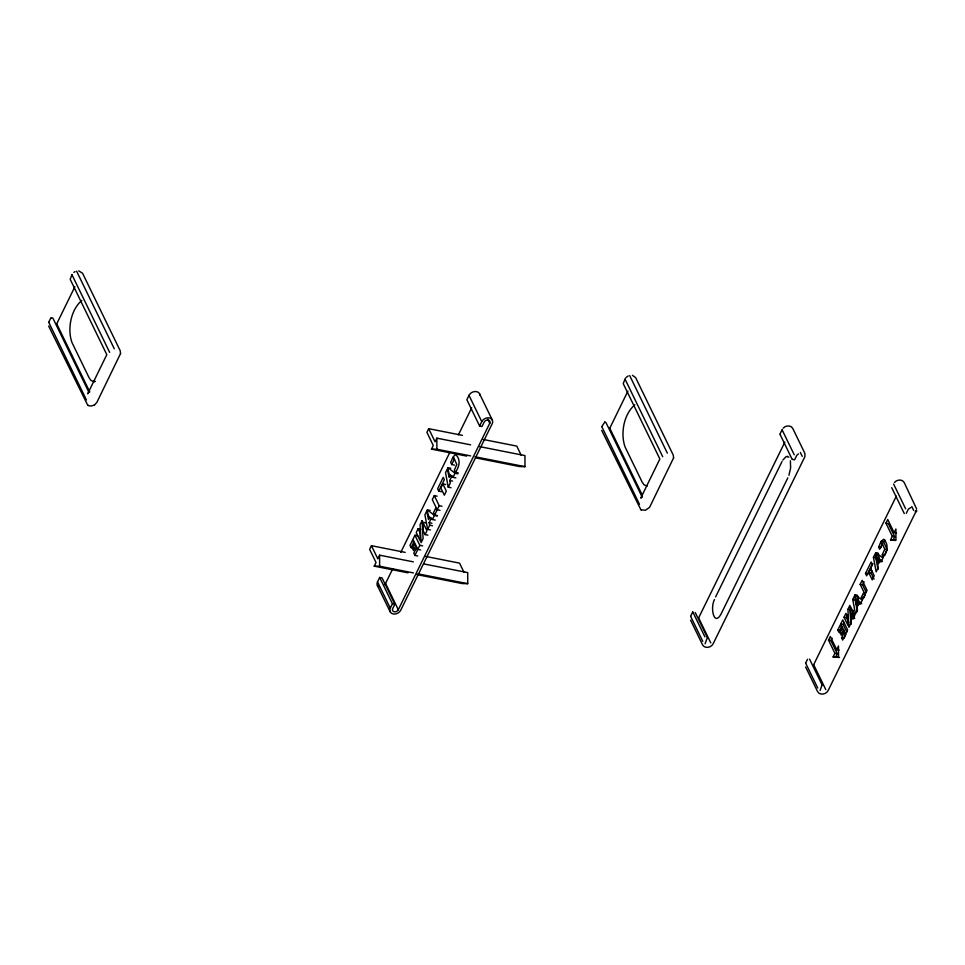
<?xml version="1.0" encoding="UTF-8"?>
<svg xmlns="http://www.w3.org/2000/svg" width="965" height="965" viewBox="0 0 965 965"><rect width="100%" height="100%" fill="white"/><g stroke="black" fill="none" stroke-linecap="round" stroke-linejoin="round"><path stroke-width="1.45" d="M884.736 549.218L882.263 554.851L883.301 556.974C887.221 551.884 889.139 544.007 883.602 539.242L881.238 541.317L884.736 549.218L887.137 549.688L884.676 555.321L882.263 554.851M120.553 353.54L120.215 350.778L82.568 273.252L78.672 270.863M673.606 457.88L673.268 455.13L635.621 377.592L632.437 375.313M120.565 353.492L96.886 402.369L94.474 404.986M673.618 457.832L649.59 507.337L645.501 510.22L641.267 509.846M714.51 599.53C709.782 608.227 714.353 627.745 721.47 613.173L787.85 477.844M788.936 475.263L790.612 467.941L790.395 460.775M878.596 547.143L880.792 542.113L881.95 544.501L879.622 549.23L878.596 547.143L881.009 547.613L881.443 546.431M451.692 464.563L454.02 459.822L452.85 457.434L450.667 462.464L451.692 464.563L454.503 465.118M881.865 545.49L882.686 543.609M48.757 322.165L50.723 318.233M71.989 274.615L70.18 279.295L106.813 354.65L87.694 393.792L88.117 393.238M56.778 323.757L74.86 286.762M405.204 552.378L371.441 545.695L369.643 549.35L376.024 562.499L374.239 566.153L408.014 572.836M462.452 435.36L428.689 428.677L426.892 432.332L433.273 445.48L431.488 449.135L466.734 456.107M413.382 561.859L379.607 555.177L377.822 558.832L371.441 545.695M470.618 444.841L436.856 438.158L435.07 441.813L428.689 428.677M417.761 535.804L414.938 535.237L412.948 539.314L417.833 549.399L420.656 549.954M418.122 528.724L416.229 532.596L420.33 541.027L419.908 532.391L418.122 528.724L420.945 529.278M430.173 510.376L427.193 510.171L428.351 515.793L432.441 519.508L435.263 520.075M437.121 496.179L434.298 495.612L432.308 499.689L437.205 509.773L440.016 510.328M450.788 468.206L447.796 468.001L448.954 473.622L453.043 477.337L455.866 477.892M411.09 547.589L413.611 542.414L412.525 540.171L409.992 545.358L411.09 547.589L413.901 548.156M438.761 491.149L444.37 479.677L443.237 477.337L437.628 488.809L438.761 491.149L441.584 491.704M442.851 483.947L440.86 488.025L444.334 495.178L446.325 491.101L442.851 483.947L445.673 484.502M432.115 518.458L429.292 517.891L428.496 519.532L426.735 511.088L424.914 514.815L427.628 529.363L430.45 529.918M452.718 476.276L449.895 475.721L449.099 477.349L447.35 468.918L445.528 472.645L448.23 487.18L451.053 487.735M427.628 529.363L429.666 525.201L429.148 522.704L430.8 519.291L429.292 517.891M448.23 487.18L450.269 483.019L449.75 480.522L451.415 477.12L449.895 475.721M414.89 555.43L417.423 550.255L416.337 548.011L413.804 553.186L414.89 555.43L417.712 555.985M417.833 549.399L419.835 545.322L414.938 535.237M427.893 535.153L425.07 534.598L426.964 530.726L422.863 522.27L425.674 522.825M432.441 519.508L434.431 515.431L437.254 515.998M434.648 514.984L436.783 510.63L435.637 508.266L433.502 512.632L434.648 514.984L437.471 515.539M437.205 509.773L439.196 505.696L434.298 495.612M453.043 477.337L455.034 473.26L457.856 473.815M601.81 426.518L604.85 422.043M625.055 378.956L623.233 383.636L659.867 459.002L640.748 498.133L641.243 497.542M609.832 428.11L627.913 391.115M378.69 586.973A5.947 4.572 -25.9 0 1 377.52 581.871L379.679 577.468L382.08 577.951L394.842 604.235L392.683 608.625A3.197 2.461 -25.9 0 0 394.239 611.75A3.197 2.461 -25.9 0 0 398.304 609.747L489.786 423.225L487.868 419.28M479.919 395.155A5.947 4.572 -25.9 0 0 475.263 391.525A5.947 4.572 -25.9 0 0 469.002 395.361L466.855 399.739L479.617 426.023L482.018 426.506L484.165 422.115A3.197 2.461 -25.9 0 1 488.23 420.113A3.197 2.461 -25.9 0 1 489.786 423.225M384.54 584.669A3.197 2.461 -25.9 0 0 385.542 583.463L392.827 568.59M400.789 552.378L449.847 452.356M458.459 434.793L471.716 407.761M479.617 426.023L481.764 421.645A5.947 4.572 -25.9 0 1 489.303 417.917A5.947 4.572 -25.9 0 1 492.198 423.707L400.716 610.218A5.947 4.572 -25.9 0 1 393.165 613.945A5.947 4.572 -25.9 0 1 390.282 608.155L392.441 603.752L379.679 577.468M690.65 616.213L692.761 611.894M780.022 434.009L782.133 429.702M698.672 617.805L784.859 442.103M715.608 596.937L781.976 461.608M707.321 637.72L705.089 643.739M805.678 663.015L807.512 659.288M813.712 664.608L896.316 496.179M839.574 657.491L833.109 656.948L834.906 653.293L828.525 640.157L830.322 636.49L836.703 649.638L839.104 650.108M895.641 540.484L890.538 539.966L892.323 536.311L885.942 523.163L887.74 519.508L894.121 532.644L896.533 533.126M835.521 657.43L837.318 653.763L830.937 640.627L832.132 638.191M837.789 630L840.322 624.825L841.42 627.069L838.875 632.244L837.789 630L840.189 630.471L842.095 626.599M840.744 623.969L842.747 619.892L847.632 629.964L845.642 634.041L840.744 623.969L843.157 624.439L846.824 632.003M844.049 617.238L845.943 613.366L847.728 617.045L848.139 625.682L844.049 617.238L846.45 617.721L848.79 622.534M847.897 609.373L849.9 605.296L850.925 623.257L848.935 627.322L847.897 609.373L850.31 609.856L850.997 624.452M856.341 604.187L857.137 602.558L858.657 603.957L856.98 607.359L857.499 609.856L855.46 614.017L852.758 599.47L854.592 595.743L856.341 604.187L858.741 604.657M855.038 594.826L862.288 600.097L860.285 604.174L856.196 600.447L855.038 594.826L857.451 595.308L858.609 600.93L861.673 603.716M860.177 584.356L862.179 580.279L867.065 590.351L865.062 594.428L860.177 584.356L862.577 584.826L866.256 592.389M865.509 573.475L871.142 562.004L872.276 564.344L866.654 575.816L865.509 573.475L867.921 573.946L872.927 563.753M877.016 562.028L877.812 560.388L879.332 561.787L877.668 565.201L878.186 567.697L876.148 571.847L873.434 557.312L875.267 553.584L877.016 562.028L879.429 562.499M875.713 552.668L882.963 557.939L880.973 562.004L876.871 558.289L875.713 552.668L878.126 553.15L879.284 558.771L882.36 561.558M843.157 624.439L844.158 622.401M846.45 617.721L847.716 615.139M862.577 584.826L864.085 581.774M868.753 572.691L870.756 568.614L874.218 575.767L872.227 579.844L868.753 572.691L871.166 573.174L874.049 579.121M840.129 632.907L842.204 628.685L843.289 630.929L841.227 635.151L840.129 632.907L842.542 633.378L844.098 630.217M871.166 573.174L872.167 571.135M841.589 637.829L844.134 632.654L845.219 634.898L842.674 640.072L841.589 637.829L844.001 638.311L845.907 634.427M861.359 597.287L863.506 592.932L864.652 595.284L862.505 599.651L861.359 597.287L863.772 597.769L865.376 594.488M836.703 649.638L838.489 645.983L838.513 657.044L833.109 656.948M894.121 532.644L895.918 528.989L895.93 540.05L890.538 539.966M822.035 685.053L820.093 690.47M892.939 540.436L894.736 536.781L888.355 523.645L885.942 523.163M906.28 513.296L908.342 509.17L910.767 507.602M916.123 511.161L828.235 690.361C826.523 694.293 819.948 695.825 817.632 691.688L805.618 666.96M455.371 472.295C459.268 467.205 461.186 459.328 455.649 454.575L453.297 456.638L456.795 464.539L454.334 470.172L455.371 472.295L458.182 472.862M782.76 460.148L786.21 456.517L788.875 457.157M887.137 549.688L883.65 541.787L884.941 540.05M894.446 482.5C896.726 479.581 902.215 478.869 904.181 482.488L916.605 508.929M50.735 318.221L51.965 317.702L53.003 318.378L88.961 392.429M625.839 377.749L628.155 375.952M783.17 428.183C785.51 425.444 790.818 424.841 792.735 428.364L804.882 453.393L804.919 456.614L713.231 643.619C711.519 647.539 704.957 649.083 702.629 644.958L690.578 620.145M81.796 300.465C70.698 309.801 67.176 329.511 72.001 342.563L89.106 377.798L91.036 380.536L94.208 381.67M634.849 404.818C623.74 414.202 620.314 433.538 625.055 446.916L642.159 482.15L644.089 484.888L647.262 486.022M73.835 272.395L75.101 271.599M94.461 404.998L91.024 406.084L88.213 405.505M798.465 453.864L796.825 455.275L794.581 459.822L792.337 459.388M641.387 497.457L642.014 497.457M95.426 381.392L94.051 381.67M604.862 422.043L606.056 422.73L642.014 496.782M431.488 449.135L436.88 449.22L470.655 455.902M479.436 446.578L524.948 455.589L524.984 466.65L519.592 466.565L475.54 457.844M374.239 566.153L379.631 566.238L413.406 572.92M423.659 563.898L467.711 572.607L467.736 583.668L462.344 583.584L416.82 574.585M483.007 439.425L516.782 446.107L521.257 455.311M892.323 536.311L894.736 536.781M475.057 456.771L524.984 466.65M881.238 541.317L883.65 541.787M873.434 557.312L875.846 557.794L878.005 569.422M876.871 558.289L879.284 558.771M449.75 480.522L452.573 481.077M439.196 505.696L442.006 506.251M852.758 599.47L855.171 599.953L857.33 611.581M856.196 600.447L858.609 600.93M429.148 522.704L431.958 523.259M429.666 525.201L432.477 525.756M851.106 615.561L852.891 619.253L854.797 615.381L850.696 606.925L851.106 615.561L853.506 616.032L854.7 618.493M419.835 545.322L422.646 545.876M425.77 556.443L459.533 563.126L464.008 572.329M828.525 640.157L830.937 640.627M834.906 653.293L837.318 653.763M417.809 573.801L467.736 583.668M392.441 603.752L394.842 604.235M601.714 430.426L640.772 509.556M48.66 326.074L87.719 405.204M640.724 509.532L641.315 509.882M87.67 405.179L88.261 405.529M447.965 467.651L455.034 473.26M427.362 509.822L434.431 515.431M629.675 375.566L667.334 453.128M76.621 271.213L114.28 348.787M911.768 506.504L913.662 510.413M893.638 484.092L905.64 508.82M891.72 487.675L904.265 513.513M800.347 452.452L802.253 456.373M782.181 429.968L794.231 454.78M780.034 434.346L792.084 459.159M813.76 664.885L825.775 689.613M809.526 659.071L822.071 684.897M805.739 663.293L817.741 688.021M662.714 456.735L625.055 379.161M609.856 428.351L642.207 494.973M698.72 618.07L710.771 642.883M695.258 612.558L707.309 637.37M692.858 612.087L704.908 636.888M601.834 426.759L639.481 504.297M690.699 616.478L702.749 641.291M479.545 393.756L492.307 420.04M469.002 395.361L481.764 421.645M425.07 534.598L423.273 530.907L422.863 522.27M385.542 583.463L398.304 609.747M377.52 581.871L390.282 608.155M377.399 585.538L390.162 611.822M72.013 274.844L109.66 352.382M56.802 323.999L89.805 391.959M86.428 399.944L48.769 322.37M877.68 554.067L878.838 559.688M857.282 597.625L857.873 600.435M853.241 610.278L853.506 616.032M852.783 612.039L852.988 616.43M436.856 438.158L436.88 449.22M379.607 555.177L379.631 566.238M916.75 510.907A5.947 4.572 -25.9 0 1 916.448 511.667M916.075 510.883A1.351 0.615 26.1 0 1 915.266 511.426M916.376 510.123A1.351 0.712 15.3 0 1 915.483 510.871M422.067 520.642L420.077 524.719L421.126 542.668L423.104 538.615L422.067 520.642M414.407 544.043L412.344 548.265L413.43 550.496L415.493 546.287L414.407 544.043M787.537 456.228L787.573 456.276"/></g></svg>
